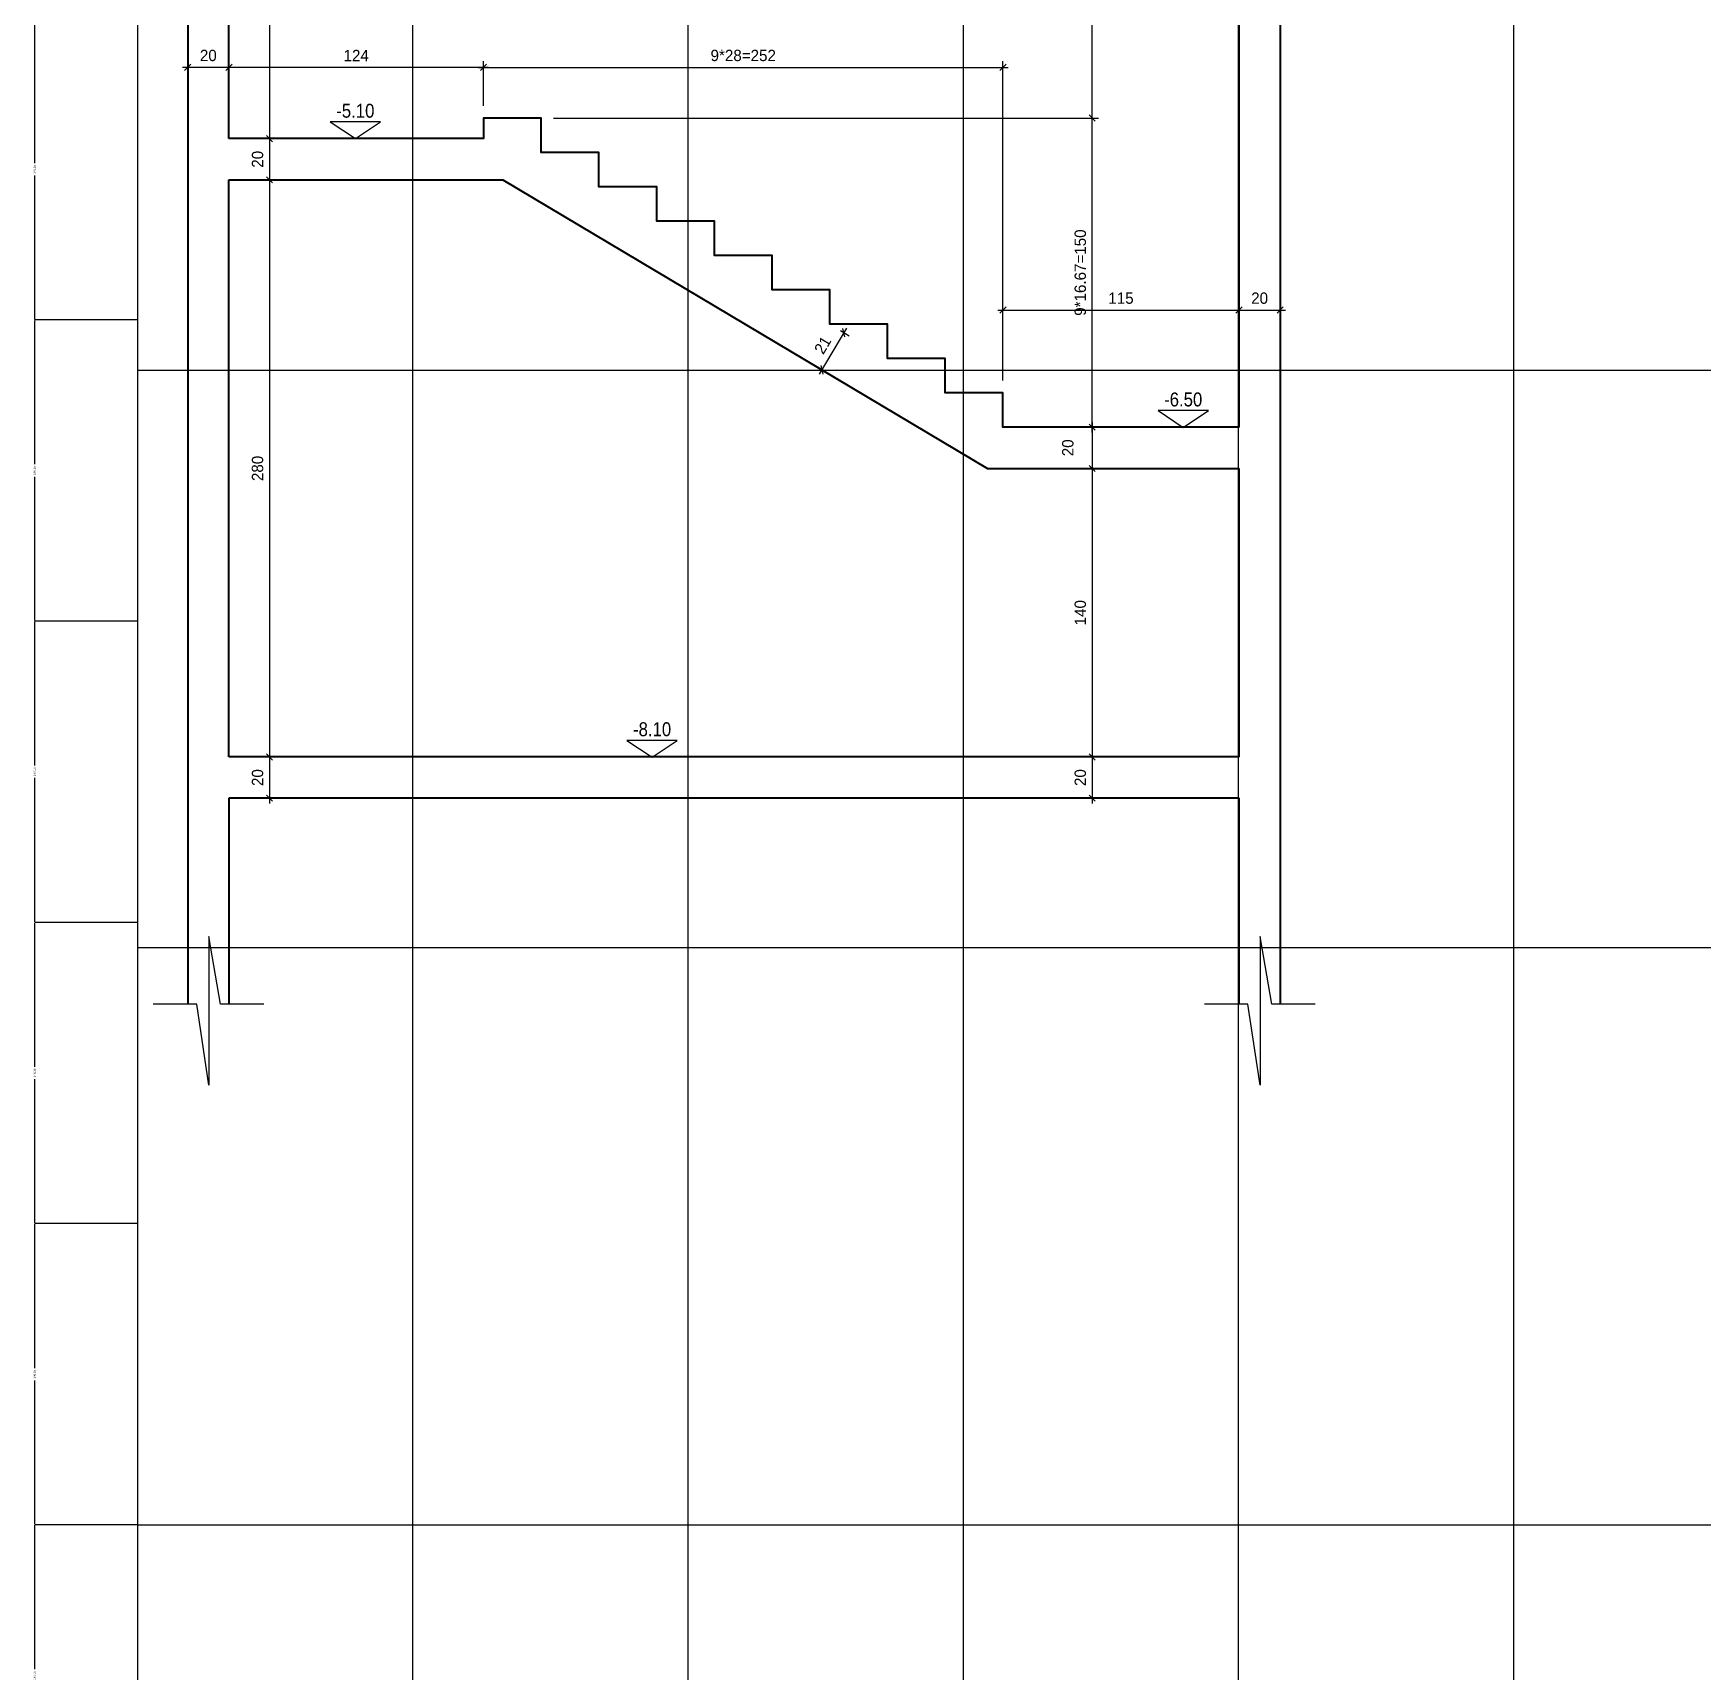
# Model space of a CAD drawing. Header units: inches. Extents: x -5298 to 11252, y 8210 to 22495.
# Drawn here: x 7526 to 8336, y 14803 to 15598 of the extents above; entities that cross this region are included whole.
import ezdxf
from ezdxf.enums import TextEntityAlignment as Align

# ---------------------------------------------------------------- set-up
doc = ezdxf.new("R2010")
doc.units = ezdxf.units.IN
doc.header["$LTSCALE"] = 55
doc.header["$MEASUREMENT"] = 0
doc.layers.get('Defpoints').update_dxf_attribs({"color": 40})
for name, color, linetype in [('BEAM', 3, 'Continuous'), ('break', 1, 'Continuous'), ('dim', 2, 'Continuous'), ('otm-text', 1, 'Continuous'), ('P-lines', 3, 'Continuous')]:
    doc.layers.add(name, color=color, linetype=linetype)
doc.layers.add('W-Conc', color=3, linetype='Continuous', lineweight=40)
doc.styles.add('danmm', font='danmm.shx', dxfattribs={"width": 0.9})
doc.styles.add('HEBTXT', font='hebtxt-weld.shx')
doc.styles.add('ROMANS', font='romans')
doc.styles.get("Standard").update_dxf_attribs({"font": 'arial.ttf'})
doc.dimstyles.new('25', dxfattribs={"dimtxt": 5.5, "dimasz": 3, "dimexe": 3, "dimexo": 6, "dimgap": 3, "dimtad": 1, "dimdec": 0, "dimrnd": 0.5, "dimtxsty": 'HEBTXT', "dimblk1": 'OBLIQUE', "dimblk2": 'OBLIQUE', "dimsah": 1, "dimcen": 1, "dimdle": 2.5, "dimclre": 9, "dimclrt": 3, "dimazin": 3, "dimtfac": 1, "dimtdec": 0, "dimtix": 1, "dimtmove": 2, "dimatfit": 3, "dimldrblk": 'OBLIQUE'})
doc.dimstyles.get("Standard").update_dxf_attribs({"dimtxt": 2.5, "dimasz": 2.5, "dimexe": 1.25, "dimexo": 0.625, "dimtad": 1, "dimtxsty": 'Standard', "dimcen": 2.5, "dimazin": 3, "dimtfac": 1, "dimtmove": 0, "dimatfit": 3})

# ---------------------------------------------------------------- blocks, each defined once
blk = doc.blocks.new('MF1')
blk.add_lwpolyline([(30, 20), (0, 0), (-30, 20)], close=True)
at = {"style": 'ROMANS'}
blk.add_attdef('0', text='', height=6, dxfattribs=at).set_placement((0, 25), align=Align.CENTER)
blk = doc.blocks.new('_OBLIQUE')
at = {"color": 0, "linetype": 'ByBlock'}
blk.add_line((-0.5, -0.5), (0.5, 0.5), dxfattribs=at)
blk = doc.blocks.new('*D1330')
at = {"layer": 'Defpoints', "color": 0, "linetype": 'Continuous', "ltscale": 5, "transparency": 16777216}
for p in [(7912.18, 15457.14, -0.31), (7901.44, 15439.1, -0.31), (7908.28, 15435.02)]:
    blk.add_point(p, dxfattribs=at)
at = {"layer": 'dim', "color": 0, "linetype": 'Continuous', "lineweight": -2, "ltscale": 5, "transparency": 16777216}
blk.add_line((7920.3, 15455.22), (7907, 15432.88), dxfattribs=at)
at = {"layer": 'dim', "color": 9, "linetype": 'Continuous', "lineweight": -2, "ltscale": 5, "transparency": 16777216}
for p, q in [((7917.34, 15454.07), (7921.6, 15451.53)), ((7906.6, 15436.03), (7910.86, 15433.49))]:
    blk.add_line(p, q, dxfattribs=at)
at = {"layer": 'dim', "color": 0, "linetype": 'Continuous', "lineweight": -2, "ltscale": 5, "transparency": 16777216, "xscale": 3, "yscale": 3, "zscale": 3}
for p, rotation in [((7919.02, 15453.07), 59.23224426472623), ((7908.28, 15435.02), 239.2322442647262)]:
    blk.add_blockref('_OBLIQUE', p, dxfattribs=dict(at, rotation=rotation))
at = {"layer": 'dim', "color": 3, "linetype": 'Continuous', "ltscale": 5, "transparency": 16777216, "insert": (7908.71, 15446.99), "char_height": 5.5, "attachment_point": 5, "rotation": 59.23224, "style": 'HEBTXT'}
blk.add_mtext('\\A1;21', dxfattribs=at)
blk = doc.blocks.new('*D1369')
at = {"layer": 'Defpoints', "color": 0, "linetype": 'Continuous', "ltscale": 5, "transparency": 16777216}
for p in [(7643.15, 15870.48, -0.31), (7640.33, 15547.16), (7644.88, 15547.16, -0.31)]:
    blk.add_point(p, dxfattribs=at)
at = {"layer": 'dim', "color": 0, "linetype": 'Continuous', "lineweight": -2, "ltscale": 5, "transparency": 16777216}
blk.add_line((7640.33, 15872.98), (7640.33, 15544.66), dxfattribs=at)
at = {"layer": 'dim', "color": 9, "linetype": 'Continuous', "lineweight": -2, "ltscale": 5, "transparency": 16777216}
for p, q in [((7637.15, 15870.48), (7637.33, 15870.48)), ((7638.88, 15547.16), (7637.33, 15547.16))]:
    blk.add_line(p, q, dxfattribs=at)
at = {"layer": 'dim', "color": 0, "linetype": 'Continuous', "lineweight": -2, "ltscale": 5, "transparency": 16777216, "xscale": 3, "yscale": 3, "zscale": 3}
for p, rotation in [((7640.33, 15870.48), 90), ((7640.33, 15547.16), 270)]:
    blk.add_blockref('_OBLIQUE', p, dxfattribs=dict(at, rotation=rotation))
at = {"layer": 'dim', "color": 3, "linetype": 'Continuous', "ltscale": 5, "transparency": 16777216, "insert": (7634.58, 15708.82), "char_height": 5.5, "attachment_point": 5, "rotation": 90, "style": 'HEBTXT'}
blk.add_mtext('\\A1;324', dxfattribs=at)
blk = doc.blocks.new('*D1370')
at = {"layer": 'Defpoints', "color": 0, "linetype": 'Continuous', "ltscale": 5, "transparency": 16777216}
for p in [(7644.88, 15547.16, -0.31), (7640.33, 15527.16), (7643.8, 15527.16, -0.31)]:
    blk.add_point(p, dxfattribs=at)
at = {"layer": 'dim', "color": 0, "linetype": 'Continuous', "lineweight": -2, "ltscale": 5, "transparency": 16777216}
blk.add_line((7640.33, 15549.66), (7640.33, 15524.66), dxfattribs=at)
at = {"layer": 'dim', "color": 9, "linetype": 'Continuous', "lineweight": -2, "ltscale": 5, "transparency": 16777216}
for p, q in [((7638.88, 15547.16), (7637.33, 15547.16)), ((7637.8, 15527.16), (7637.33, 15527.16))]:
    blk.add_line(p, q, dxfattribs=at)
at = {"layer": 'dim', "color": 0, "linetype": 'Continuous', "lineweight": -2, "ltscale": 5, "transparency": 16777216, "xscale": 3, "yscale": 3, "zscale": 3}
for p, rotation in [((7640.33, 15547.16), 90), ((7640.33, 15527.16), 270)]:
    blk.add_blockref('_OBLIQUE', p, dxfattribs=dict(at, rotation=rotation))
at = {"layer": 'dim', "color": 3, "linetype": 'Continuous', "ltscale": 5, "transparency": 16777216, "insert": (7634.58, 15537.16), "char_height": 5.5, "attachment_point": 5, "rotation": 90, "style": 'HEBTXT'}
blk.add_mtext('\\A1;20', dxfattribs=at)
blk = doc.blocks.new('*D1371')
at = {"layer": 'Defpoints', "color": 0, "linetype": 'Continuous', "ltscale": 5, "transparency": 16777216}
for p in [(7643.8, 15527.16, -0.31), (7640.33, 15247.16), (7642.53, 15247.16, 0.17)]:
    blk.add_point(p, dxfattribs=at)
at = {"layer": 'dim', "color": 9, "linetype": 'Continuous', "lineweight": -2, "ltscale": 5, "transparency": 16777216}
for p, q in [((7637.8, 15527.16), (7637.33, 15527.16)), ((7636.53, 15247.16), (7637.33, 15247.16))]:
    blk.add_line(p, q, dxfattribs=at)
at = {"layer": 'dim', "color": 0, "linetype": 'Continuous', "lineweight": -2, "ltscale": 5, "transparency": 16777216}
blk.add_line((7640.33, 15529.66), (7640.33, 15244.66), dxfattribs=at)
at = {"layer": 'dim', "color": 0, "linetype": 'Continuous', "lineweight": -2, "ltscale": 5, "transparency": 16777216, "xscale": 3, "yscale": 3, "zscale": 3}
for p, rotation in [((7640.33, 15527.16), 90), ((7640.33, 15247.16), 270)]:
    blk.add_blockref('_OBLIQUE', p, dxfattribs=dict(at, rotation=rotation))
at = {"layer": 'dim', "color": 3, "linetype": 'Continuous', "ltscale": 5, "transparency": 16777216, "insert": (7634.58, 15387.16), "char_height": 5.5, "attachment_point": 5, "rotation": 90, "style": 'HEBTXT'}
blk.add_mtext('\\A1;280', dxfattribs=at)
blk = doc.blocks.new('*D1372')
at = {"layer": 'Defpoints', "color": 0, "linetype": 'Continuous', "ltscale": 5, "transparency": 16777216}
for p in [(7642.53, 15247.16, 0.17), (7640.33, 15227.16), (7643.91, 15227.16, 0.17)]:
    blk.add_point(p, dxfattribs=at)
at = {"layer": 'dim', "color": 0, "linetype": 'Continuous', "lineweight": -2, "ltscale": 5, "transparency": 16777216}
blk.add_line((7640.33, 15249.66), (7640.33, 15224.66), dxfattribs=at)
at = {"layer": 'dim', "color": 9, "linetype": 'Continuous', "lineweight": -2, "ltscale": 5, "transparency": 16777216}
for p, q in [((7636.53, 15247.16), (7637.33, 15247.16)), ((7637.91, 15227.16), (7637.33, 15227.16))]:
    blk.add_line(p, q, dxfattribs=at)
at = {"layer": 'dim', "color": 0, "linetype": 'Continuous', "lineweight": -2, "ltscale": 5, "transparency": 16777216, "xscale": 3, "yscale": 3, "zscale": 3}
for p, rotation in [((7640.33, 15247.16), 90), ((7640.33, 15227.16), 270)]:
    blk.add_blockref('_OBLIQUE', p, dxfattribs=dict(at, rotation=rotation))
at = {"layer": 'dim', "color": 3, "linetype": 'Continuous', "ltscale": 5, "transparency": 16777216, "insert": (7634.58, 15237.16), "char_height": 5.5, "attachment_point": 5, "rotation": 90, "style": 'HEBTXT'}
blk.add_mtext('\\A1;20', dxfattribs=at)
blk = doc.blocks.new('*D1373')
at = {"layer": 'Defpoints', "color": 0, "linetype": 'Continuous', "ltscale": 5, "transparency": 16777216}
for p in [(8035.77, 15407.16, -0.31), (8039.46, 15387.16), (8045.47, 15387.16, -0.31)]:
    blk.add_point(p, dxfattribs=at)
at = {"layer": 'dim', "color": 0, "linetype": 'Continuous', "lineweight": -2, "ltscale": 5, "transparency": 16777216}
blk.add_line((8039.46, 15409.66), (8039.46, 15384.66), dxfattribs=at)
at = {"layer": 'dim', "color": 9, "linetype": 'Continuous', "lineweight": -2, "ltscale": 5, "transparency": 16777216}
for p, q in [((8041.77, 15407.16), (8042.46, 15407.16)), ((8039.47, 15387.16), (8036.46, 15387.16))]:
    blk.add_line(p, q, dxfattribs=at)
at = {"layer": 'dim', "color": 0, "linetype": 'Continuous', "lineweight": -2, "ltscale": 5, "transparency": 16777216, "xscale": 3, "yscale": 3, "zscale": 3}
for p, rotation in [((8039.46, 15407.16), 90), ((8039.46, 15387.16), 270)]:
    blk.add_blockref('_OBLIQUE', p, dxfattribs=dict(at, rotation=rotation))
at = {"layer": 'dim', "color": 3, "linetype": 'Continuous', "ltscale": 5, "transparency": 16777216, "insert": (8027.65, 15397.16), "char_height": 5.5, "attachment_point": 5, "rotation": 90, "style": 'HEBTXT'}
blk.add_mtext('\\A1;20', dxfattribs=at)
blk = doc.blocks.new('*D1359')
at = {"layer": 'Defpoints', "color": 0, "linetype": 'Continuous', "ltscale": 5, "transparency": 16777216}
for p in [(8045.47, 15387.16, -0.31), (8039.46, 15247.16), (8044.11, 15247.16, 0.42)]:
    blk.add_point(p, dxfattribs=at)
at = {"layer": 'dim', "color": 9, "linetype": 'Continuous', "lineweight": -2, "ltscale": 5, "transparency": 16777216}
for p, q in [((8039.47, 15387.16), (8036.46, 15387.16)), ((8038.11, 15247.16), (8036.46, 15247.16))]:
    blk.add_line(p, q, dxfattribs=at)
at = {"layer": 'dim', "color": 0, "linetype": 'Continuous', "lineweight": -2, "ltscale": 5, "transparency": 16777216}
blk.add_line((8039.46, 15389.66), (8039.46, 15244.66), dxfattribs=at)
at = {"layer": 'dim', "color": 0, "linetype": 'Continuous', "lineweight": -2, "ltscale": 5, "transparency": 16777216, "xscale": 3, "yscale": 3, "zscale": 3}
for p, rotation in [((8039.46, 15387.16), 90), ((8039.46, 15247.16), 270)]:
    blk.add_blockref('_OBLIQUE', p, dxfattribs=dict(at, rotation=rotation))
at = {"layer": 'dim', "color": 3, "linetype": 'Continuous', "ltscale": 5, "transparency": 16777216, "insert": (8033.71, 15317.16), "char_height": 5.5, "attachment_point": 5, "rotation": 90, "style": 'HEBTXT'}
blk.add_mtext('\\A1;140', dxfattribs=at)
blk = doc.blocks.new('*D1360')
at = {"layer": 'Defpoints', "color": 0, "linetype": 'Continuous', "ltscale": 5, "transparency": 16777216}
for p in [(8044.11, 15247.16, 0.42), (8039.46, 15227.16), (8043.02, 15227.16, 0.42)]:
    blk.add_point(p, dxfattribs=at)
at = {"layer": 'dim', "color": 0, "linetype": 'Continuous', "lineweight": -2, "ltscale": 5, "transparency": 16777216}
blk.add_line((8039.46, 15249.66), (8039.46, 15224.66), dxfattribs=at)
at = {"layer": 'dim', "color": 9, "linetype": 'Continuous', "lineweight": -2, "ltscale": 5, "transparency": 16777216}
for p, q in [((8038.11, 15247.16), (8036.46, 15247.16)), ((8037.02, 15227.16), (8036.46, 15227.16))]:
    blk.add_line(p, q, dxfattribs=at)
at = {"layer": 'dim', "color": 0, "linetype": 'Continuous', "lineweight": -2, "ltscale": 5, "transparency": 16777216, "xscale": 3, "yscale": 3, "zscale": 3}
for p, rotation in [((8039.46, 15247.16), 90), ((8039.46, 15227.16), 270)]:
    blk.add_blockref('_OBLIQUE', p, dxfattribs=dict(at, rotation=rotation))
at = {"layer": 'dim', "color": 3, "linetype": 'Continuous', "ltscale": 5, "transparency": 16777216, "insert": (8033.71, 15237.16), "char_height": 5.5, "attachment_point": 5, "rotation": 90, "style": 'HEBTXT'}
blk.add_mtext('\\A1;20', dxfattribs=at)
blk = doc.blocks.new('*D1361')
at = {"layer": 'Defpoints', "color": 0, "linetype": 'Continuous', "ltscale": 5, "transparency": 16777216}
for p in [(7772.18, 15557.16, -0.31), (8039.46, 15557.16), (8035.77, 15407.16, -0.31)]:
    blk.add_point(p, dxfattribs=at)
at = {"layer": 'dim', "color": 9, "linetype": 'Continuous', "lineweight": -2, "ltscale": 5, "transparency": 16777216}
for p, q in [((7778.18, 15557.16), (8042.46, 15557.16)), ((8041.77, 15407.16), (8042.46, 15407.16))]:
    blk.add_line(p, q, dxfattribs=at)
at = {"layer": 'dim', "color": 0, "linetype": 'Continuous', "lineweight": -2, "ltscale": 5, "transparency": 16777216}
blk.add_line((8039.46, 15404.66), (8039.46, 15559.66), dxfattribs=at)
at = {"layer": 'dim', "color": 0, "linetype": 'Continuous', "lineweight": -2, "ltscale": 5, "transparency": 16777216, "xscale": 3, "yscale": 3, "zscale": 3}
for p, rotation in [((8039.46, 15557.16), 90), ((8039.46, 15407.16), 270)]:
    blk.add_blockref('_OBLIQUE', p, dxfattribs=dict(at, rotation=rotation))
at = {"layer": 'dim', "color": 3, "linetype": 'Continuous', "ltscale": 5, "transparency": 16777216, "insert": (8033.71, 15482.16), "char_height": 5.5, "attachment_point": 5, "rotation": 90, "style": 'HEBTXT'}
blk.add_mtext('\\A1;9*16.67=150', dxfattribs=at)
blk = doc.blocks.new('*D1362')
at = {"layer": 'Defpoints', "color": 0, "linetype": 'Continuous', "ltscale": 5, "transparency": 16777216}
for p in [(8039.46, 15703.82), (8049.68, 15703.82, -0.31), (7772.18, 15557.16, -0.31)]:
    blk.add_point(p, dxfattribs=at)
at = {"layer": 'dim', "color": 9, "linetype": 'Continuous', "lineweight": -2, "ltscale": 5, "transparency": 16777216}
for p, q in [((8043.68, 15703.82), (8036.46, 15703.82)), ((7778.18, 15557.16), (8042.46, 15557.16))]:
    blk.add_line(p, q, dxfattribs=at)
at = {"layer": 'dim', "color": 0, "linetype": 'Continuous', "lineweight": -2, "ltscale": 5, "transparency": 16777216}
blk.add_line((8039.46, 15554.66), (8039.46, 15706.32), dxfattribs=at)
at = {"layer": 'dim', "color": 0, "linetype": 'Continuous', "lineweight": -2, "ltscale": 5, "transparency": 16777216, "xscale": 3, "yscale": 3, "zscale": 3}
for p, rotation in [((8039.46, 15703.82), 90), ((8039.46, 15557.16), 270)]:
    blk.add_blockref('_OBLIQUE', p, dxfattribs=dict(at, rotation=rotation))
at = {"layer": 'dim', "color": 3, "linetype": 'Continuous', "ltscale": 5, "transparency": 16777216, "insert": (8033.71, 15630.49), "char_height": 5.5, "attachment_point": 5, "rotation": 90, "style": 'HEBTXT'}
blk.add_mtext('\\A1;147', dxfattribs=at)
blk = doc.blocks.new('*D1390')
at = {"layer": 'Defpoints', "color": 0, "linetype": 'Continuous', "ltscale": 5, "transparency": 16777216}
for p in [(7620.68, 15581.74), (7620.68, 15569.09, 0.12), (7744.18, 15557.16, -0.31)]:
    blk.add_point(p, dxfattribs=at)
at = {"layer": 'dim', "color": 0, "linetype": 'Continuous', "lineweight": -2, "ltscale": 5, "transparency": 16777216}
blk.add_line((7746.68, 15581.74), (7618.18, 15581.74), dxfattribs=at)
at = {"layer": 'dim', "color": 9, "linetype": 'Continuous', "lineweight": -2, "ltscale": 5, "transparency": 16777216}
for p, q in [((7620.68, 15575.09), (7620.68, 15584.74)), ((7744.18, 15563.16), (7744.18, 15584.74))]:
    blk.add_line(p, q, dxfattribs=at)
at = {"layer": 'dim', "color": 0, "linetype": 'Continuous', "lineweight": -2, "ltscale": 5, "transparency": 16777216, "xscale": 3, "yscale": 3, "zscale": 3, "rotation": 180}
blk.add_blockref('_OBLIQUE', (7620.68, 15581.74), dxfattribs=at)
at = {"layer": 'dim', "color": 0, "linetype": 'Continuous', "lineweight": -2, "ltscale": 5, "transparency": 16777216, "xscale": 3, "yscale": 3, "zscale": 3}
blk.add_blockref('_OBLIQUE', (7744.18, 15581.74), dxfattribs=at)
at = {"layer": 'dim', "color": 3, "linetype": 'Continuous', "ltscale": 5, "transparency": 16777216, "insert": (7682.43, 15587.49), "char_height": 5.5, "attachment_point": 5, "style": 'HEBTXT'}
blk.add_mtext('\\A1;124', dxfattribs=at)
blk = doc.blocks.new('*D1391')
at = {"layer": 'Defpoints', "color": 0, "linetype": 'Continuous', "ltscale": 5, "transparency": 16777216}
for p in [(7996.18, 15581.74), (7744.18, 15557.16, -0.31), (7996.18, 15423.8, -0.31)]:
    blk.add_point(p, dxfattribs=at)
at = {"layer": 'dim', "color": 0, "linetype": 'Continuous', "lineweight": -2, "ltscale": 5, "transparency": 16777216}
blk.add_line((7741.68, 15581.74), (7998.68, 15581.74), dxfattribs=at)
at = {"layer": 'dim', "color": 9, "linetype": 'Continuous', "lineweight": -2, "ltscale": 5, "transparency": 16777216}
for p, q in [((7744.18, 15563.16), (7744.18, 15584.74)), ((7996.18, 15429.8), (7996.18, 15584.74))]:
    blk.add_line(p, q, dxfattribs=at)
at = {"layer": 'dim', "color": 0, "linetype": 'Continuous', "lineweight": -2, "ltscale": 5, "transparency": 16777216, "xscale": 3, "yscale": 3, "zscale": 3, "rotation": 180}
blk.add_blockref('_OBLIQUE', (7744.18, 15581.74), dxfattribs=at)
at = {"layer": 'dim', "color": 0, "linetype": 'Continuous', "lineweight": -2, "ltscale": 5, "transparency": 16777216, "xscale": 3, "yscale": 3, "zscale": 3}
blk.add_blockref('_OBLIQUE', (7996.18, 15581.74), dxfattribs=at)
at = {"layer": 'dim', "color": 3, "linetype": 'Continuous', "ltscale": 5, "transparency": 16777216, "insert": (7870.18, 15587.49), "char_height": 5.5, "attachment_point": 5, "style": 'HEBTXT'}
blk.add_mtext('\\A1;9*28=252', dxfattribs=at)
blk = doc.blocks.new('*D1392')
at = {"layer": 'Defpoints', "color": 0, "linetype": 'Continuous', "ltscale": 5, "transparency": 16777216}
for p in [(8110.68, 15463.99), (8110.68, 15429.66, 0.44), (7996.18, 15423.8, -0.31)]:
    blk.add_point(p, dxfattribs=at)
at = {"layer": 'dim', "color": 9, "linetype": 'Continuous', "lineweight": -2, "ltscale": 5, "transparency": 16777216}
for p, q in [((7996.18, 15429.8), (7996.18, 15466.99)), ((8110.68, 15435.66), (8110.68, 15466.99))]:
    blk.add_line(p, q, dxfattribs=at)
at = {"layer": 'dim', "color": 0, "linetype": 'Continuous', "lineweight": -2, "ltscale": 5, "transparency": 16777216}
blk.add_line((7993.68, 15463.99), (8113.18, 15463.99), dxfattribs=at)
at = {"layer": 'dim', "color": 0, "linetype": 'Continuous', "lineweight": -2, "ltscale": 5, "transparency": 16777216, "xscale": 3, "yscale": 3, "zscale": 3, "rotation": 180}
blk.add_blockref('_OBLIQUE', (7996.18, 15463.99), dxfattribs=at)
at = {"layer": 'dim', "color": 0, "linetype": 'Continuous', "lineweight": -2, "ltscale": 5, "transparency": 16777216, "xscale": 3, "yscale": 3, "zscale": 3}
blk.add_blockref('_OBLIQUE', (8110.68, 15463.99), dxfattribs=at)
at = {"layer": 'dim', "color": 3, "linetype": 'Continuous', "ltscale": 5, "transparency": 16777216, "insert": (8053.43, 15469.74), "char_height": 5.5, "attachment_point": 5, "style": 'HEBTXT'}
blk.add_mtext('\\A1;115', dxfattribs=at)
blk = doc.blocks.new('*D1393')
at = {"layer": 'Defpoints', "color": 0, "linetype": 'Continuous', "ltscale": 5, "transparency": 16777216}
for p in [(8130.68, 15463.99), (8130.68, 15458.66, 0.44), (8110.68, 15429.66, 0.44)]:
    blk.add_point(p, dxfattribs=at)
at = {"layer": 'dim', "color": 9, "linetype": 'Continuous', "lineweight": -2, "ltscale": 5, "transparency": 16777216}
for p, q in [((8110.68, 15435.66), (8110.68, 15466.99)), ((8130.68, 15464.66), (8130.68, 15466.99))]:
    blk.add_line(p, q, dxfattribs=at)
at = {"layer": 'dim', "color": 0, "linetype": 'Continuous', "lineweight": -2, "ltscale": 5, "transparency": 16777216}
blk.add_line((8108.18, 15463.99), (8133.18, 15463.99), dxfattribs=at)
at = {"layer": 'dim', "color": 0, "linetype": 'Continuous', "lineweight": -2, "ltscale": 5, "transparency": 16777216, "xscale": 3, "yscale": 3, "zscale": 3, "rotation": 180}
blk.add_blockref('_OBLIQUE', (8110.68, 15463.99), dxfattribs=at)
at = {"layer": 'dim', "color": 0, "linetype": 'Continuous', "lineweight": -2, "ltscale": 5, "transparency": 16777216, "xscale": 3, "yscale": 3, "zscale": 3}
blk.add_blockref('_OBLIQUE', (8130.68, 15463.99), dxfattribs=at)
at = {"layer": 'dim', "color": 3, "linetype": 'Continuous', "ltscale": 5, "transparency": 16777216, "insert": (8120.68, 15469.74), "char_height": 5.5, "attachment_point": 5, "style": 'HEBTXT'}
blk.add_mtext('\\A1;20', dxfattribs=at)
blk = doc.blocks.new('*D1394')
at = {"layer": 'Defpoints', "color": 0, "linetype": 'Continuous', "ltscale": 5, "transparency": 16777216}
for p in [(7600.68, 15581.74), (7600.68, 15572.56, 0.11), (7620.68, 15569.09, 0.12)]:
    blk.add_point(p, dxfattribs=at)
at = {"layer": 'dim', "color": 0, "linetype": 'Continuous', "lineweight": -2, "ltscale": 5, "transparency": 16777216}
blk.add_line((7623.18, 15581.74), (7598.18, 15581.74), dxfattribs=at)
at = {"layer": 'dim', "color": 9, "linetype": 'Continuous', "lineweight": -2, "ltscale": 5, "transparency": 16777216}
for p, q in [((7600.68, 15578.56), (7600.68, 15584.74)), ((7620.68, 15575.09), (7620.68, 15584.74))]:
    blk.add_line(p, q, dxfattribs=at)
at = {"layer": 'dim', "color": 0, "linetype": 'Continuous', "lineweight": -2, "ltscale": 5, "transparency": 16777216, "xscale": 3, "yscale": 3, "zscale": 3, "rotation": 180}
blk.add_blockref('_OBLIQUE', (7600.68, 15581.74), dxfattribs=at)
at = {"layer": 'dim', "color": 0, "linetype": 'Continuous', "lineweight": -2, "ltscale": 5, "transparency": 16777216, "xscale": 3, "yscale": 3, "zscale": 3}
blk.add_blockref('_OBLIQUE', (7620.68, 15581.74), dxfattribs=at)
at = {"layer": 'dim', "color": 3, "linetype": 'Continuous', "ltscale": 5, "transparency": 16777216, "insert": (7610.68, 15587.49), "char_height": 5.5, "attachment_point": 5, "style": 'HEBTXT'}
blk.add_mtext('\\A1;20', dxfattribs=at)
blk = doc.blocks.new('_CLOSEDFILLED')
at = {"color": 0, "linetype": 'BYBLOCK'}
blk.add_solid([(-1, 0.2), (0, 0), (-1, -0.2)], dxfattribs=at)
blk = doc.blocks.new('*D115')
at = {"color": 2}
for p, q in [((7576.48, 14874.63), (7526.48, 14874.63)), ((7526.48, 14804.56), (7526.48, 14874.38)), ((7526.48, 14728.73), (7526.48, 14798.56)), ((7576.48, 14728.48), (7526.48, 14728.48))]:
    blk.add_line(p, q, dxfattribs=at)
at = {"layer": 'Defpoints'}
for p in [(7576.48, 14874.63), (7526.48, 14728.48), (7576.48, 14728.48)]:
    blk.add_point(p, dxfattribs=at)
at = {"layer": 'dim', "color": 2, "xscale": 0.25, "yscale": 0.25}
for p, rotation in [((7526.48, 14874.63), 90), ((7526.48, 14728.48), 270)]:
    blk.add_blockref('_CLOSEDFILLED', p, dxfattribs=dict(at, rotation=rotation))
at = {"layer": 'dim', "color": 0, "insert": (7526.48, 14801.56), "char_height": 1, "attachment_point": 5, "rotation": 90}
blk.add_mtext('146,15', dxfattribs=at)
blk = doc.blocks.new('*D116')
at = {"color": 2}
for p, q in [((7576.48, 15020.78), (7526.48, 15020.78)), ((7526.48, 14950.7), (7526.48, 15020.53)), ((7526.48, 14874.88), (7526.48, 14944.7)), ((7576.48, 14874.63), (7526.48, 14874.63))]:
    blk.add_line(p, q, dxfattribs=at)
at = {"layer": 'Defpoints'}
for p in [(7576.48, 15020.78), (7526.48, 14874.63), (7576.48, 14874.63)]:
    blk.add_point(p, dxfattribs=at)
at = {"layer": 'dim', "color": 2, "xscale": 0.25, "yscale": 0.25}
for p, rotation in [((7526.48, 15020.78), 90), ((7526.48, 14874.63), 270)]:
    blk.add_blockref('_CLOSEDFILLED', p, dxfattribs=dict(at, rotation=rotation))
at = {"layer": 'dim', "color": 0, "insert": (7526.48, 14947.7), "char_height": 1, "attachment_point": 5, "rotation": 90}
blk.add_mtext('146,15', dxfattribs=at)
blk = doc.blocks.new('*D117')
at = {"color": 2}
for p, q in [((7576.48, 15166.93), (7526.48, 15166.93)), ((7526.48, 15096.85), (7526.48, 15166.68)), ((7526.48, 15021.03), (7526.48, 15090.85)), ((7576.48, 15020.78), (7526.48, 15020.78))]:
    blk.add_line(p, q, dxfattribs=at)
at = {"layer": 'Defpoints'}
for p in [(7576.48, 15166.93), (7526.48, 15020.78), (7576.48, 15020.78)]:
    blk.add_point(p, dxfattribs=at)
at = {"layer": 'dim', "color": 2, "xscale": 0.25, "yscale": 0.25}
for p, rotation in [((7526.48, 15166.93), 90), ((7526.48, 15020.78), 270)]:
    blk.add_blockref('_CLOSEDFILLED', p, dxfattribs=dict(at, rotation=rotation))
at = {"layer": 'dim', "color": 0, "insert": (7526.48, 15093.85), "char_height": 1, "attachment_point": 5, "rotation": 90}
blk.add_mtext('146,15', dxfattribs=at)
blk = doc.blocks.new('*D118')
at = {"color": 2}
for p, q in [((7576.48, 15313.07), (7526.48, 15313.07)), ((7526.48, 15243), (7526.48, 15312.82)), ((7526.48, 15167.18), (7526.48, 15237)), ((7576.48, 15166.93), (7526.48, 15166.93))]:
    blk.add_line(p, q, dxfattribs=at)
at = {"layer": 'Defpoints'}
for p in [(7576.48, 15313.07), (7526.48, 15166.93), (7576.48, 15166.93)]:
    blk.add_point(p, dxfattribs=at)
at = {"layer": 'dim', "color": 2, "xscale": 0.25, "yscale": 0.25}
for p, rotation in [((7526.48, 15313.07), 90), ((7526.48, 15166.93), 270)]:
    blk.add_blockref('_CLOSEDFILLED', p, dxfattribs=dict(at, rotation=rotation))
at = {"layer": 'dim', "color": 0, "insert": (7526.48, 15240), "char_height": 1, "attachment_point": 5, "rotation": 90}
blk.add_mtext('146,15', dxfattribs=at)
blk = doc.blocks.new('*D119')
at = {"color": 2}
for p, q in [((7576.48, 15459.22), (7526.48, 15459.22)), ((7526.48, 15389.15), (7526.48, 15458.97)), ((7526.48, 15313.32), (7526.48, 15383.15)), ((7576.48, 15313.07), (7526.48, 15313.07))]:
    blk.add_line(p, q, dxfattribs=at)
at = {"layer": 'Defpoints'}
for p in [(7576.48, 15459.22), (7526.48, 15313.07), (7576.48, 15313.07)]:
    blk.add_point(p, dxfattribs=at)
at = {"layer": 'dim', "color": 2, "xscale": 0.25, "yscale": 0.25}
for p, rotation in [((7526.48, 15459.22), 90), ((7526.48, 15313.07), 270)]:
    blk.add_blockref('_CLOSEDFILLED', p, dxfattribs=dict(at, rotation=rotation))
at = {"layer": 'dim', "color": 0, "insert": (7526.48, 15386.15), "char_height": 1, "attachment_point": 5, "rotation": 90}
blk.add_mtext('146,15', dxfattribs=at)
blk = doc.blocks.new('*D120')
at = {"color": 2}
for p, q in [((7576.48, 15605.37), (7526.48, 15605.37)), ((7526.48, 15535.29), (7526.48, 15605.12)), ((7526.48, 15459.47), (7526.48, 15529.29)), ((7576.48, 15459.22), (7526.48, 15459.22))]:
    blk.add_line(p, q, dxfattribs=at)
at = {"layer": 'Defpoints'}
for p in [(7576.48, 15605.37), (7526.48, 15459.22), (7576.48, 15459.22)]:
    blk.add_point(p, dxfattribs=at)
at = {"layer": 'dim', "color": 2, "xscale": 0.25, "yscale": 0.25}
for p, rotation in [((7526.48, 15605.37), 90), ((7526.48, 15459.22), 270)]:
    blk.add_blockref('_CLOSEDFILLED', p, dxfattribs=dict(at, rotation=rotation))
at = {"layer": 'dim', "color": 0, "insert": (7526.48, 15532.29), "char_height": 1, "attachment_point": 5, "rotation": 90}
blk.add_mtext('146,15', dxfattribs=at)

msp = doc.modelspace()

# ---------------------------------------------------------------- linework, layer by layer
at = {"layer": 'BEAM', "color": 5}
for p, q in [((7576.475, 11513.244), (7576.475, 18236.017)), ((7709.969, 11513.244), (7709.969, 18236.017)), ((7843.463, 11513.244), (7843.463, 18236.017)), ((7976.957, 11513.244), (7976.957, 18236.017)), ((8110.451, 11513.244), (8110.451, 18236.017)), ((8243.945, 11513.244), (8243.945, 18236.017)), ((7576.475, 15434.862), (10780.328, 15434.862)), ((7576.475, 15154.746), (10780.328, 15154.746)), ((7576.475, 14874.631), (10780.328, 14874.631))]:
    msp.add_line(p, q, dxfattribs=at)
at = {"layer": 'break'}
for points, elevation in [([(7637.687, 15127.16), (7616.553, 15127.16), (7610.926, 15160.069), (7610.926, 15087.927), (7605.031, 15127.16), (7583.967, 15127.16)], -0.296), ([(8147.686, 15127.16), (8126.551, 15127.16), (8120.924, 15160.069), (8120.924, 15087.927), (8115.029, 15127.16), (8093.966, 15127.16)], 0.014)]:
    msp.add_lwpolyline(points, dxfattribs=dict(at, elevation=elevation))
at = {"layer": 'W-Conc', "ltscale": 5}
for p, q in [((7600.68, 16869.685, -0.473), (7600.68, 15127.16, -0.296)), ((8130.681, 16057.16, -0.048), (8130.68, 15127.16, 0.014)), ((7620.685, 15547.16, -0.328), (7620.685, 15870.48, -0.362)), ((8110.685, 15407.16, -0.004), (8110.685, 15703.82, -0.036)), ((7620.685, 15247.16, -0.296), (7620.685, 15527.16, -0.326)), ((8110.685, 15247.16, 0.014), (8110.685, 15387.16, -0.002)), ((8110.683, 15247.16, 0.014), (7620.685, 15247.16, -0.296)), ((8110.683, 15227.16, 0.014), (7620.682, 15227.16, -0.296)), ((7620.682, 15227.16, -0.296), (7620.682, 15127.16, -0.296)), ((8110.683, 15127.16, 0.014), (8110.683, 15227.16, 0.014))]:
    msp.add_line(p, q, dxfattribs=at)
at = {"layer": 'W-Conc', "ltscale": 5, "elevation": -0.758}
for points in [[(8110.685, 15407.16), (7996.184, 15407.16), (7996.184, 15423.8), (7968.184, 15423.8), (7968.184, 15440.47), (7940.184, 15440.47), (7940.184, 15457.14), (7912.184, 15457.14), (7912.184, 15473.81), (7884.184, 15473.81), (7884.184, 15490.48), (7856.184, 15490.48), (7856.184, 15507.15), (7828.184, 15507.15), (7828.184, 15523.82), (7800.184, 15523.82), (7800.184, 15540.49), (7772.184, 15540.49), (7772.184, 15557.16), (7744.184, 15557.16), (7744.184, 15547.16), (7620.685, 15547.16)], [(7620.685, 15527.16), (7753.522, 15527.16), (7988.675, 15387.16), (8110.685, 15387.16)]]:
    msp.add_lwpolyline(points, dxfattribs=at)

# ---------------------------------------------------------------- block references
at = {"layer": 'P-lines', "color": 3}
ref = msp.add_blockref('MF1', (7682.004, 15547.16, -0.758), dxfattribs=dict(at, xscale=-0.4065600000089035, yscale=0.4065600000089035, zscale=0.4065600000089035))
ref.add_attrib('-3.25', '-5.10', dxfattribs={"layer": 'otm-text', "height": 6.75, "style": 'danmm', "width": 0.9}).set_placement((7682.004, 15557.324, -0.758), align=Align.CENTER)
ref = msp.add_blockref('MF1', (8083.612, 15407.085, -0.758), dxfattribs=dict(at, xscale=-0.4065600000089035, yscale=0.4065600000089035, zscale=0.4065600000089035))
ref.add_attrib('-3.25', '-6.50', dxfattribs={"layer": 'otm-text', "height": 6.75, "style": 'danmm', "width": 0.9}).set_placement((8083.612, 15417.249, -0.758), align=Align.CENTER)
ref = msp.add_blockref('MF1', (7825.967, 15247.085, -0.758), dxfattribs=dict(at, xscale=-0.4065600000089035, yscale=0.4065600000089035, zscale=0.4065600000089035))
ref.add_attrib('-3.25', '-8.10', dxfattribs={"layer": 'otm-text', "height": 6.75, "style": 'danmm', "width": 0.9}).set_placement((7825.967, 15257.249, -0.758), align=Align.CENTER)

# ---------------------------------------------------------------- dimensions: what is measured, and where the dimension line sits
at = {"layer": 'dim', "linetype": 'Continuous', "ltscale": 5}
for base, p1, p2, picture, middle in [((7640.329, 15547.16, -0.451), (7643.153, 15870.48, -0.762), (7644.883, 15547.16, -0.758), '*D1369', (7634.579, 15708.82, -0.451)), ((8039.464, 15703.82, -0.451), (7772.184, 15557.16, -0.758), (8049.679, 15703.82, -0.762), '*D1362', (8033.714, 15630.49, -0.451)), ((7640.329, 15527.16, -0.451), (7644.883, 15547.16, -0.758), (7643.802, 15527.16, -0.758), '*D1370', (7634.579, 15537.16, -0.451)), ((7640.329, 15247.16, -0.451), (7643.802, 15527.16, -0.758), (7642.534, 15247.16, -0.282), '*D1371', (7634.579, 15387.16, -0.451)), ((8039.464, 15247.16, -0.451), (8045.47, 15387.16, -0.758), (8044.107, 15247.16, -0.029), '*D1359', (8033.714, 15317.16, -0.451)), ((7640.329, 15227.16, -0.451), (7642.534, 15247.16, -0.282), (7643.907, 15227.16, -0.282), '*D1372', (7634.579, 15237.16, -0.451)), ((8039.464, 15227.16, -0.451), (8044.107, 15247.16, -0.029), (8043.02, 15227.16, -0.029), '*D1360', (8033.714, 15237.16, -0.451))]:
    dim = msp.add_linear_dim(base=base, p1=p1, p2=p2, angle=90, dimstyle='25', dxfattribs=at)
    dim.commit()
    dim.dimension.update_dxf_attribs({"geometry": picture, "text_midpoint": middle})
at = {"layer": 'dim', "color": 2}
for base, p1, p2, picture, middle in [((7526.475, 15459.22), (7576.475, 15459.22), (7576.475, 15605.367), '*D120', (7526.475, 15532.293)), ((7526.475, 15313.072), (7576.475, 15313.072), (7576.475, 15459.22), '*D119', (7526.475, 15386.146)), ((7526.475, 15166.925), (7576.475, 15166.925), (7576.475, 15313.072), '*D118', (7526.475, 15239.999)), ((7526.475, 15020.778), (7576.475, 15020.778), (7576.475, 15166.925), '*D117', (7526.475, 15093.851)), ((7526.475, 14874.631), (7576.475, 14874.631), (7576.475, 15020.778), '*D116', (7526.475, 14947.704)), ((7526.475, 14728.483), (7576.475, 14728.483), (7576.475, 14874.631), '*D115', (7526.475, 14801.557))]:
    dim = msp.add_linear_dim(base=base, p1=p1, p2=p2, angle=90, dimstyle='Standard', dxfattribs=at)
    dim.commit()
    dim.dimension.update_dxf_attribs({"geometry": picture, "text_midpoint": middle})
at = {"layer": 'dim', "linetype": 'Continuous', "ltscale": 5}
for base, p1, p2, picture, middle in [((7600.68, 15581.744, -0.451), (7620.685, 15569.092, -0.33), (7600.68, 15572.559, -0.341), '*D1394', (7610.683, 15587.494, -0.451)), ((7620.685, 15581.744, -0.451), (7744.184, 15557.16, -0.758), (7620.685, 15569.092, -0.33), '*D1390', (7682.434, 15587.494, -0.451)), ((8110.685, 15463.992, -0.451), (7996.184, 15423.8, -0.758), (8110.685, 15429.662, -0.006), '*D1392', (8053.434, 15469.742, -0.451)), ((8130.681, 15463.992, -0.451), (8110.685, 15429.662, -0.006), (8130.681, 15458.662, -0.008), '*D1393', (8120.683, 15469.742, -0.451))]:
    dim = msp.add_linear_dim(base=base, p1=p1, p2=p2, dimstyle='25', dxfattribs=at)
    dim.commit()
    dim.dimension.update_dxf_attribs({"geometry": picture, "text_midpoint": middle})
dim = msp.add_linear_dim(base=(7996.184, 15581.744, -0.451), p1=(7744.184, 15557.16, -0.758), p2=(7996.184, 15423.8, -0.758), text='9*28=<>', dimstyle='25', dxfattribs=at)
dim.commit()
dim.dimension.update_dxf_attribs({"geometry": '*D1391', "text_midpoint": (7870.184, 15587.494, -0.451)})
dim = msp.add_linear_dim(base=(8039.464, 15557.16, -0.451), p1=(8035.767, 15407.16, -0.758), p2=(7772.184, 15557.16, -0.758), angle=90, text='9*16.67=<>', dimstyle='25', dxfattribs=at)
dim.commit()
dim.dimension.update_dxf_attribs({"geometry": '*D1361', "text_midpoint": (8033.714, 15482.16, -0.451)})
dim = msp.add_aligned_dim(p1=(7912.184, 15457.14, -0.758), p2=(7901.441, 15439.095, -0.758), distance=7.958, dimstyle='25', dxfattribs=at)
dim.commit()
dim.dimension.update_dxf_attribs({"geometry": '*D1330', "text_midpoint": (7908.71, 15446.988, -0.451)})
dim = msp.add_linear_dim(base=(8039.464, 15387.16, -0.451), p1=(8035.767, 15407.16, -0.758), p2=(8045.47, 15387.16, -0.758), angle=90, dimstyle='25', dxfattribs=at)
dim.commit()
dim.dimension.update_dxf_attribs({"geometry": '*D1373', "text_midpoint": (8027.65, 15397.16, -0.451), "dimtype": 160})

doc.saveas('drawing.dxf')
